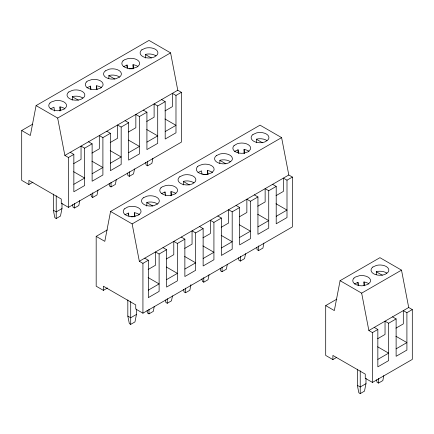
<?xml version="1.0" encoding="UTF-8"?>
<svg xmlns="http://www.w3.org/2000/svg" width="434" height="434" viewBox="0 0 434 434"><rect width="100%" height="100%" fill="white"/><g stroke="black" fill="none" stroke-linecap="round" stroke-linejoin="round"><path stroke-width="0.65" d="M79.78 200.53L78.836 205.51L74.502 208.011L73.048 207.17L72.576 204.68M116.317 179.432L115.373 184.417L111.044 186.913L109.585 186.077L109.113 183.582M152.86 158.339L151.911 163.32L147.582 165.821L146.122 164.98L145.65 162.49M154.265 306.377L153.316 311.362L148.987 313.858L147.527 313.022L147.055 310.527M190.922 284.661L189.853 290.265L185.524 292.766L184.07 291.925L183.593 289.435M227.34 264.187L226.391 269.172L222.062 271.668L220.608 270.832L220.13 268.337M263.877 243.094L262.928 248.074L258.599 250.575L257.145 249.734L256.668 247.244M383.786 375.605L382.837 380.585L378.508 383.086L377.048 382.245L376.576 379.755M28.894 184.504L28.894 180.349L61.259 199.038L61.259 203.188L68.453 207.343L181.374 142.146L181.374 92.317L177.777 90.239L170.584 52.867L149.008 40.405L36.087 105.603L30.331 135.5L21.7 130.52L21.7 180.349L28.894 184.504L32.989 182.139M103.373 290.351L103.373 286.201L135.739 304.885L135.739 309.041L142.932 313.191L292.391 226.901L292.391 177.072L288.8 174.994L281.606 137.621L260.026 125.16L110.567 211.45L104.811 241.353L96.18 236.367L96.18 286.201L103.373 290.351L107.475 287.986M332.894 359.58L332.894 355.43L365.26 374.113L365.26 378.269L372.453 382.419L412.3 359.412L412.3 309.583L408.703 307.505L401.51 270.132L379.934 257.677L340.088 280.679L334.332 310.581L325.701 305.596L325.701 355.43L332.894 359.58L336.41 357.551M61.981 203.199L61.981 208.586L60.472 216.061L56.225 218.514L54.852 217.722L53.349 210.246L53.349 194.085M98.013 189.983L97.01 194.969L92.762 197.421L91.39 196.629L90.89 194.134M134.556 168.891L133.553 173.871L129.305 176.323L127.932 175.531L127.428 173.041M136.46 309.051L136.46 314.438L134.958 321.914L130.71 324.366L129.337 323.574L127.829 316.098L127.829 299.937M172.499 295.836L171.495 300.816L167.247 303.268L165.875 302.476L165.37 299.986M209.036 274.738L208.032 279.724L203.785 282.176L202.412 281.384L201.908 278.888M245.573 253.646L244.57 258.626L240.322 261.078L238.95 260.286L238.45 257.796M365.981 378.28L365.981 383.667L364.479 391.137L360.231 393.595L358.858 392.797L357.35 385.327L357.35 369.166M50.425 108.907L53.962 107.203L54.521 111.039M86.963 87.814L90.5 86.106L90.966 89.306M123.5 66.717L127.037 65.013L127.504 68.209M124.905 214.759L128.442 213.051L128.909 216.251M161.448 193.662L164.98 191.958L165.538 195.794M197.985 172.569L201.517 170.86L201.984 174.061M234.523 151.471L238.054 149.768L238.613 153.603M354.426 283.982L357.963 282.279L358.43 285.48M21.7 130.52L32.816 124.102M36.087 105.603L57.662 118.059L170.584 52.867M57.662 118.059L64.856 155.437L177.777 90.239M64.856 155.437L68.453 157.509L73.845 154.395L73.845 191.768L84.635 185.54L84.635 148.168L92.117 143.849L92.117 181.222L102.901 174.994L102.901 137.621L110.382 133.303L110.382 170.676L121.173 164.448L121.173 127.07L128.654 122.751L128.654 160.13L139.444 153.896L139.444 116.524L146.92 112.205L146.92 149.578L157.71 143.35L157.71 105.977L165.191 101.659L165.191 139.032L175.982 132.804L175.982 95.431L181.374 92.317M73.655 163.64L81.039 159.381L81.039 146.09L84.635 148.168M91.927 153.093L99.31 148.829L99.31 135.544L102.901 137.621M110.193 142.547L117.576 138.283L117.576 124.997L121.173 127.07M128.464 132.001L135.847 127.737L135.847 114.451L139.444 116.524M146.73 121.449L154.113 117.191L154.113 103.9L157.71 105.977M165.001 110.903L172.385 106.645L172.385 93.353L175.982 95.431M73.845 184.293L84.635 178.065L73.612 171.701M92.117 173.746L102.901 167.519L91.883 161.155M110.382 163.2L121.173 156.972L110.149 150.609M128.654 152.654L139.444 146.426L128.421 140.063M146.92 142.102L157.71 135.875L146.692 129.511M165.191 131.556L175.982 125.328L164.958 118.965M61.981 208.586L56.225 211.911L53.349 210.246M96.18 236.367L107.317 229.939M110.567 211.45L132.142 223.911L281.606 137.621M132.142 223.911L139.336 261.284L288.8 174.994M139.336 261.284L142.932 263.362L148.325 260.248L148.325 297.621L159.115 291.393L159.115 254.015L166.596 249.696L166.596 287.075L177.387 280.841L177.387 243.469L184.868 239.15L184.868 276.523L195.653 270.295L195.653 232.922L203.134 228.604L203.134 265.977L213.924 259.749L213.924 222.376L221.405 218.058L221.405 255.431L232.19 249.203L232.19 211.825L239.671 207.506L239.671 244.884L250.461 238.651L250.461 201.278L257.942 196.96L257.942 234.333L268.733 228.105L268.733 190.732L276.208 186.414L276.208 223.787L286.999 217.559L286.999 180.186L292.391 177.072M148.14 269.492L155.518 265.228L155.518 251.942L159.115 254.015M166.406 258.946L173.79 254.682L173.79 241.391L177.387 243.469M184.678 248.394L192.056 244.136L192.056 230.845L195.653 232.922M202.944 237.848L210.327 233.584L210.327 220.298L213.924 222.376M221.215 227.302L228.593 223.038L228.593 209.752L232.19 211.825M239.481 216.756L246.865 212.492L246.865 199.201L250.461 201.278M257.753 206.204L265.136 201.946L265.136 188.654L268.733 190.732M276.019 195.658L283.402 191.394L283.402 178.108L286.999 180.186M148.325 290.145L159.115 283.917L148.097 277.554M166.596 279.599L177.387 273.371L166.363 267.008M184.868 269.047L195.653 262.82L184.634 256.456M203.134 258.501L213.924 252.273L202.9 245.91M221.405 247.955L232.19 241.727L221.172 235.364M239.671 237.409L250.461 231.181L239.438 224.817M257.942 226.857L268.733 220.629L257.709 214.266M276.208 216.311L286.999 210.083L275.981 203.72M136.46 314.438L130.71 317.759L127.829 316.098M325.701 305.596L336.838 299.167M340.088 280.679L361.663 293.14L401.51 270.132M361.663 293.14L368.857 330.513L408.703 307.505M368.857 330.513L372.453 332.59L377.846 329.471L377.846 366.849L388.636 360.616L388.636 323.243L396.117 318.925L396.117 356.298L406.908 350.07L406.908 312.697L412.3 309.583M377.656 338.721L385.039 334.457L385.039 321.171L388.636 323.243M395.927 328.169L403.311 323.91L403.311 310.619L406.908 312.697M377.846 359.374L388.636 353.146L377.618 346.782M396.117 348.827L406.908 342.594L395.884 336.231M365.981 383.667L360.231 386.987L357.35 385.327M145.281 58.01L145.531 54.364A8.902 5.137 0 0 1 156.023 55.932M108.739 78.511L108.994 75.456A8.902 5.137 0 0 1 119.486 77.03M72.201 100.2L72.456 96.554A8.902 5.137 0 0 1 82.948 98.122M256.299 142.764L256.554 139.119A8.902 5.137 0 0 1 267.04 140.687M219.761 163.265L220.016 160.211A8.902 5.137 0 0 1 230.503 161.784M183.224 184.955L183.474 181.309A8.902 5.137 0 0 1 193.965 182.877M146.687 206.047L146.936 202.401A8.902 5.137 0 0 1 157.428 203.975M376.202 274.684L376.457 271.63A8.902 5.137 0 0 1 386.949 273.198M129.012 68.789L132.468 68.789M202.917 174.68L206.947 174.636M130.992 216.783L133.298 216.783M145.281 54.451L151.439 58.01M256.299 139.206L262.462 142.764M161.594 99.581L165.191 101.659M108.739 75.543L114.901 79.102M272.612 184.336L276.208 186.414M143.323 110.127L146.92 112.205M219.761 160.298L225.924 163.857M254.346 194.882L257.942 196.96M125.057 120.679L128.654 122.751M376.202 271.717L382.365 275.275M72.201 96.641L78.364 100.2M236.074 205.434L239.671 207.506M106.786 131.225L110.382 133.303M183.224 181.396L189.381 184.955M217.808 215.98L221.405 218.058M392.52 316.847L396.117 318.925M88.52 141.772L92.117 143.849M199.537 226.526L203.134 228.604M374.249 327.399L377.846 329.471M70.248 152.318L73.845 154.395M146.687 202.488L152.844 206.047M181.271 237.072L184.868 239.15M163 247.624L166.596 249.696M144.734 258.17L148.325 260.248M368.954 283.961A8.902 5.137 0 0 0 363.969 281.948L364.527 285.784M249.051 151.45A8.902 5.137 0 0 0 244.06 149.432L244.619 153.273M212.514 172.548A8.902 5.137 0 0 0 207.523 170.529L208.081 174.365M175.976 193.64A8.902 5.137 0 0 0 170.985 191.622L171.544 195.463M138.028 66.695A8.902 5.137 0 0 0 133.043 64.677L133.601 68.518M139.433 214.738A8.902 5.137 0 0 0 134.448 212.72L135.007 216.555M101.491 87.793A8.902 5.137 0 0 0 96.505 85.775L97.064 89.61M64.954 108.885A8.902 5.137 0 0 0 59.968 106.867L60.527 110.708M378.508 378.432L378.508 383.086M372.453 332.59L372.453 382.419M363.969 281.948L363.969 285.507M360.231 370.826L360.231 393.595M357.963 282.279L357.963 284.655M258.599 245.915L258.599 250.575M244.06 149.432L244.06 153.587M240.322 256.456L240.322 261.078M238.054 149.768L238.054 152.735M222.062 267.013L222.062 271.668M207.523 170.529L207.523 174.088M203.785 277.548L203.785 282.176M185.524 288.105L185.524 292.766M170.985 191.622L170.985 195.777M167.247 298.646L167.247 303.268M164.98 191.958L164.98 193.146M148.987 309.203L148.987 313.858M147.582 161.16L147.582 165.821M142.932 263.362L142.932 313.191M134.448 212.72L134.448 216.87M133.043 64.677L133.043 68.832M130.71 301.597L130.71 324.366M129.305 171.701L129.305 176.323M128.442 213.051L128.442 214.83M127.037 65.013L127.037 67.384M111.044 182.258L111.044 186.913M96.505 85.775L96.505 89.333M92.762 192.794L92.762 197.421M90.5 86.106L90.5 89.073M74.502 203.351L74.502 208.011M68.453 157.509L68.453 207.343M59.968 106.867L59.968 111.023M56.225 195.745L56.225 218.514M49.953 103.032L49.064 104.274A8.902 5.137 0 0 0 59.968 110.567L63.955 109.238L66.261 106.932A8.902 5.137 0 0 0 55.357 100.639L51.369 101.968L49.953 103.032M86.491 81.939L85.601 83.176A8.902 5.137 0 0 0 96.505 89.469L100.493 88.14L102.798 85.84A8.902 5.137 0 0 0 91.9 79.547L87.907 80.876L86.491 81.939M123.034 60.841L122.144 62.084A8.902 5.137 0 0 0 133.043 68.377L137.03 67.048L139.336 64.742A8.902 5.137 0 0 0 128.437 58.449L124.444 59.778L123.034 60.841M124.439 208.884L123.549 210.121A8.902 5.137 0 0 0 134.448 216.414L138.435 215.085L140.741 212.785A8.902 5.137 0 0 0 129.842 206.492L127.694 207.002L124.439 208.884M160.976 187.786L160.086 189.029A8.902 5.137 0 0 0 170.985 195.322L174.978 193.993L177.278 191.687A8.902 5.137 0 0 0 166.379 185.394L162.387 186.723L160.976 187.786M197.513 166.694L196.624 167.931A8.902 5.137 0 0 0 207.523 174.224L211.515 172.895L213.816 170.595A8.902 5.137 0 0 0 202.917 164.302L198.924 165.631L197.513 166.694M234.051 145.596L233.161 146.838A8.902 5.137 0 0 0 244.06 153.131L248.053 151.802L250.353 149.497A8.902 5.137 0 0 0 239.454 143.204L237.306 143.719L234.051 145.596M353.954 278.113L353.07 279.35A8.902 5.137 0 0 0 363.969 285.643L367.956 284.313L370.262 282.008A8.902 5.137 0 0 0 359.363 275.715L355.37 277.049L353.954 278.113M68.827 91.965L67.682 93.131A8.902 5.137 0 0 0 69.69 98.719A8.902 5.137 0 0 0 79.406 99.787L81.408 99.104L84.185 96.983A8.902 5.137 0 0 0 82.172 91.39A8.902 5.137 0 0 0 72.456 90.326L68.827 91.965M105.364 70.867L104.22 72.033A8.902 5.137 0 0 0 106.227 77.626A8.902 5.137 0 0 0 115.943 78.69L119.578 77.057L120.723 75.885A8.902 5.137 0 0 0 118.71 70.297A8.902 5.137 0 0 0 108.994 69.228L105.364 70.867M141.902 49.774L140.757 50.941A8.902 5.137 0 0 0 142.77 56.529A8.902 5.137 0 0 0 152.48 57.597L154.488 56.914L157.26 54.792A8.902 5.137 0 0 0 155.247 49.199A8.902 5.137 0 0 0 145.531 48.136L141.902 49.774M143.307 197.812L142.162 198.978A8.902 5.137 0 0 0 144.175 204.571A8.902 5.137 0 0 0 153.886 205.635L157.52 204.002L158.665 202.83A8.902 5.137 0 0 0 156.652 197.242A8.902 5.137 0 0 0 146.936 196.173L143.307 197.812M179.844 176.714L178.699 177.886A8.902 5.137 0 0 0 180.712 183.474A8.902 5.137 0 0 0 190.428 184.542L192.43 183.859L195.202 181.737A8.902 5.137 0 0 0 193.19 176.144A8.902 5.137 0 0 0 183.474 175.081L179.844 176.714M216.382 155.622L215.237 156.788A8.902 5.137 0 0 0 217.25 162.381A8.902 5.137 0 0 0 226.966 163.444L228.968 162.766L231.74 160.64A8.902 5.137 0 0 0 229.727 155.052A8.902 5.137 0 0 0 220.016 153.983L216.382 155.622M252.919 134.529L251.774 135.696A8.902 5.137 0 0 0 253.787 141.283A8.902 5.137 0 0 0 263.503 142.352L265.505 141.668L268.277 139.547A8.902 5.137 0 0 0 266.27 133.954A8.902 5.137 0 0 0 256.554 132.891L252.919 134.529M372.828 267.04L371.683 268.207A8.902 5.137 0 0 0 373.696 273.794A8.902 5.137 0 0 0 383.406 274.863L385.414 274.185L388.186 272.058A8.902 5.137 0 0 0 386.173 266.471A8.902 5.137 0 0 0 376.457 265.402L372.828 267.04"/></g></svg>
